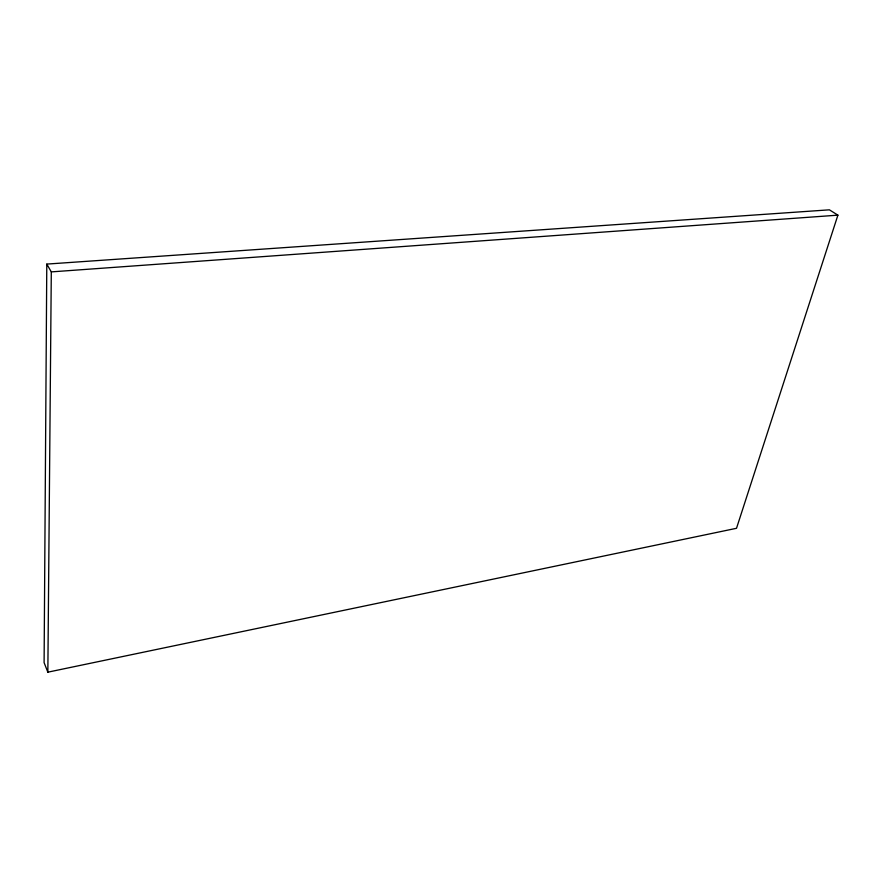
<?xml version="1.0" encoding="UTF-8"?>
<svg xmlns="http://www.w3.org/2000/svg" width="882" height="882" viewBox="0 0 882 882"><rect width="100%" height="100%" fill="white"/><g stroke="black" fill="none" stroke-linecap="round" stroke-linejoin="round"><path stroke-width="1.32" d="M46.79 264.093L44.1 662.636L47.849 672.172L736.514 528.296L837.9 215.153L829.4 209.828L46.79 264.093L51.299 271.888L47.849 672.172M51.299 271.888L837.9 215.153"/></g></svg>
